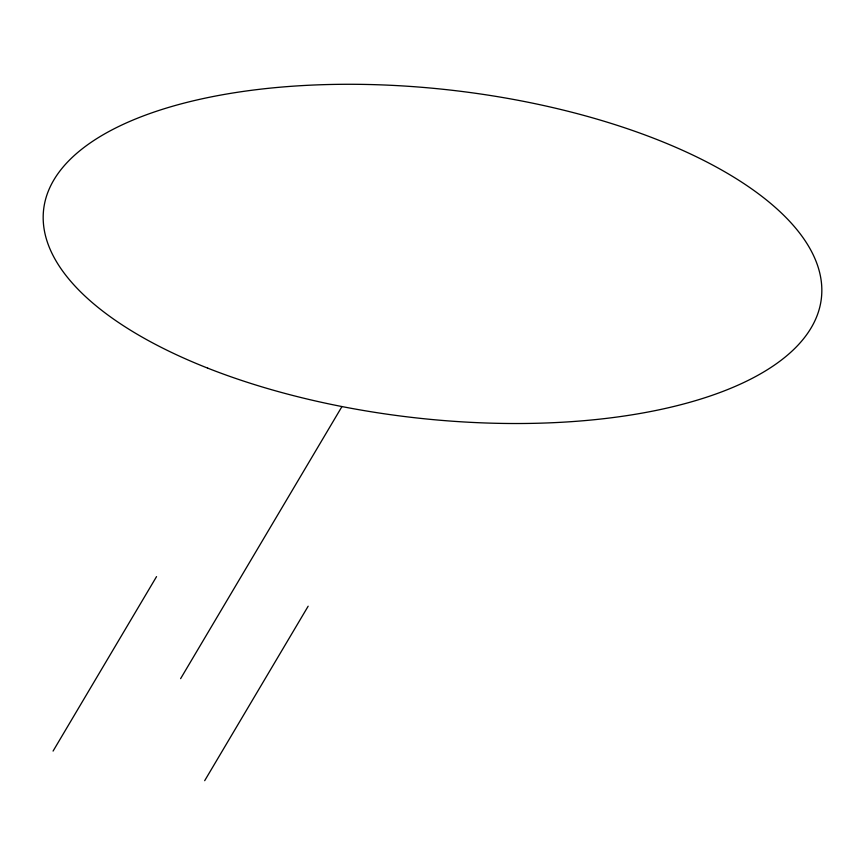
<?xml version="1.0" encoding="UTF-8"?>
<svg xmlns="http://www.w3.org/2000/svg" width="865" height="865" viewBox="0 0 865 865"><rect width="100%" height="100%" fill="white"/><g stroke="black" fill="none" stroke-linecap="round" stroke-linejoin="round"><path stroke-width="1.3" d="M53.068 751.08L156.543 576.609M180.612 678.647L341.967 406.561M204.681 780.684L308.156 606.214M207.719 368.144A391.402 164.793 6.5 0 0 820.193 305.356A391.402 164.793 6.5 0 0 269.588 88.198A391.402 164.793 6.5 0 0 207.719 368.144"/></g></svg>
